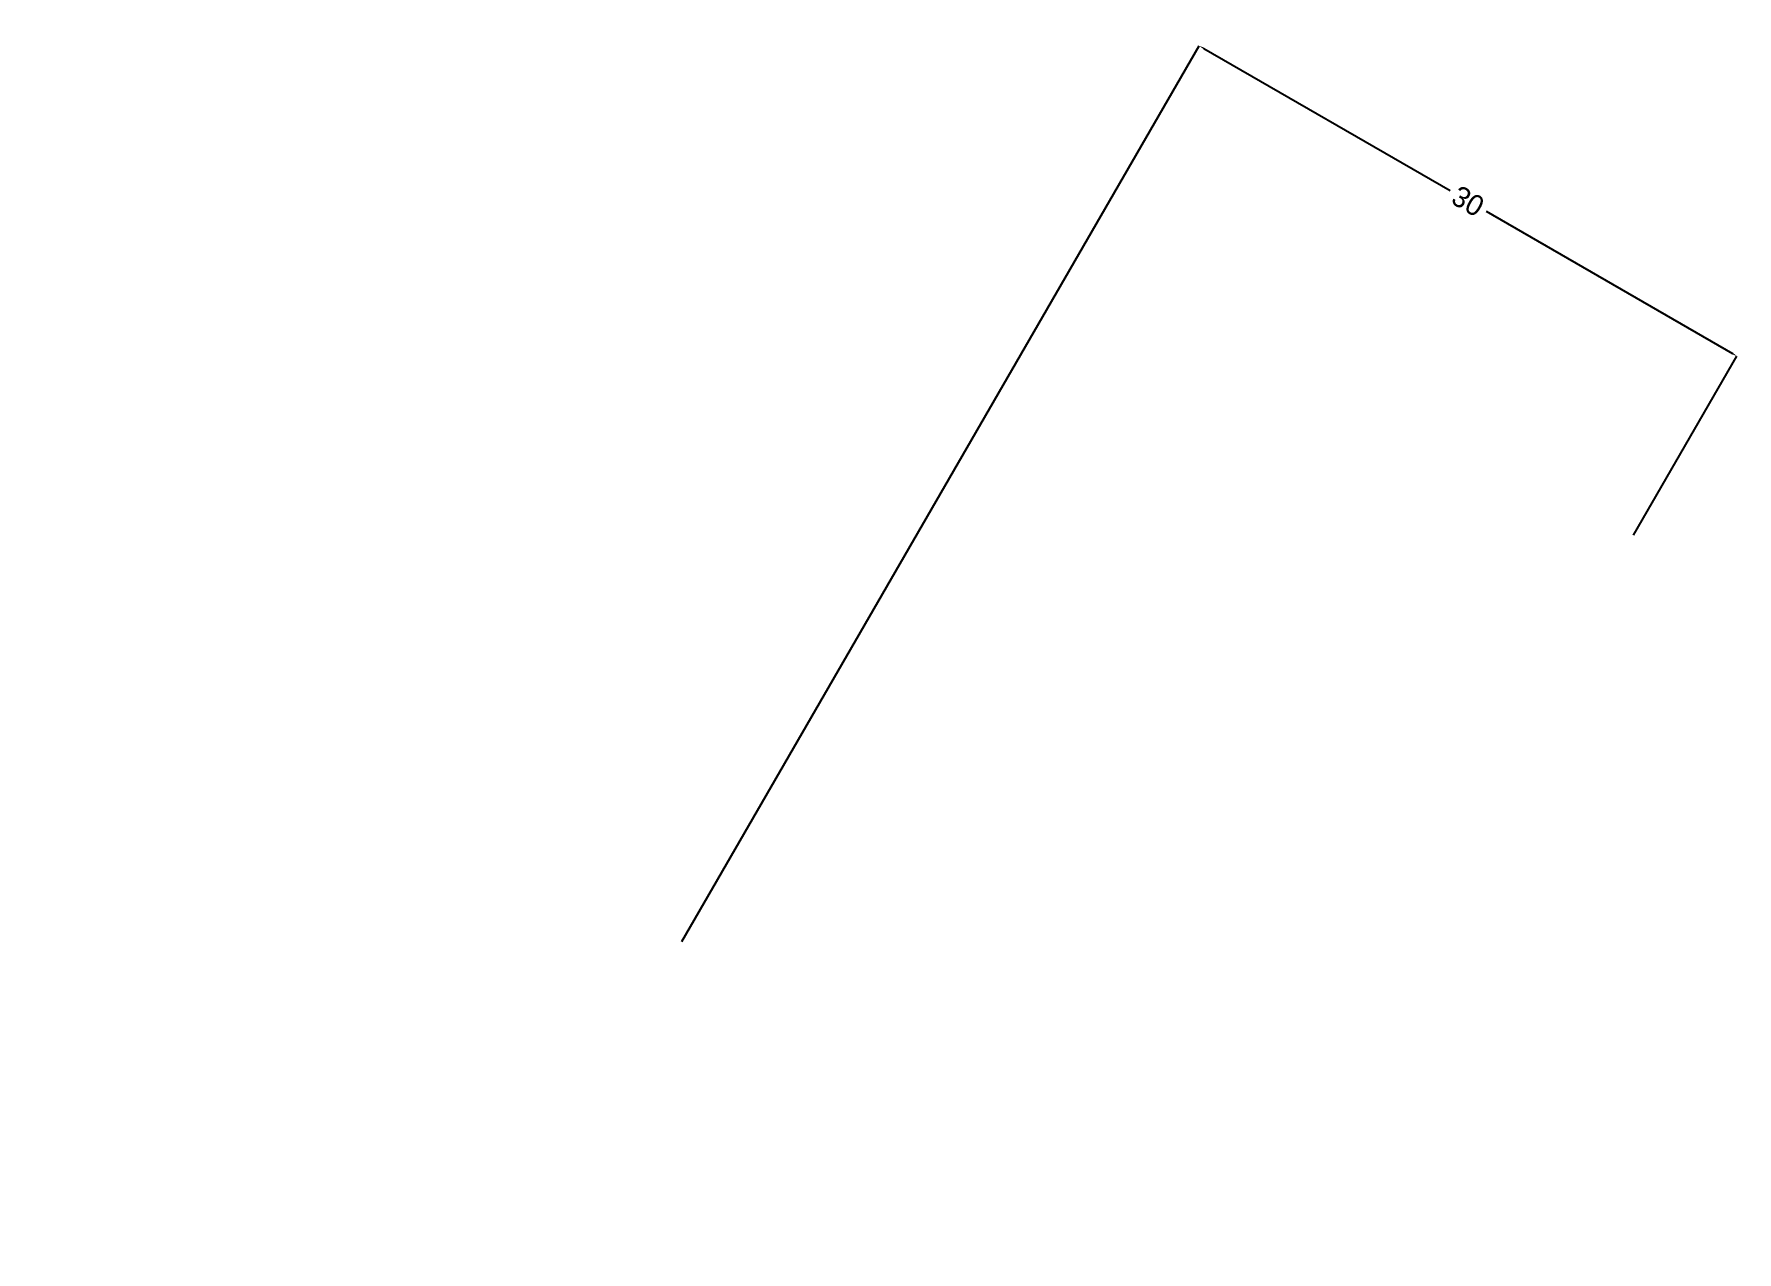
# Model space of a CAD drawing. Header units: millimetres. Extents: x -83 to 82, y 0 to 118.
import ezdxf

# ---------------------------------------------------------------- set-up
doc = ezdxf.new("R2010")
doc.units = ezdxf.units.MM
doc.dimstyles.get("Standard").update_dxf_attribs({"dimtxt": 2.5, "dimasz": 2.5, "dimexe": 1.25, "dimexo": 0.625, "dimtad": 1, "dimcen": 2.5, "dimazin": 3, "dimtfac": 1, "dimtmove": 0, "dimatfit": 3})

# ---------------------------------------------------------------- blocks, each defined once
blk = doc.blocks.new('_CLOSEDFILLED')
at = {"color": 0, "linetype": 'BYBLOCK'}
blk.add_solid([(-1, 0.16), (0, 0), (-1, -0.16)], dxfattribs=at)
blk = doc.blocks.new('*D1')
for p, q in [((0, 0), (0, 50)), ((0.25, 50), (14, 50)), ((16, 50), (29.75, 50)), ((30, 40), (30, 50))]:
    blk.add_line(p, q)
at = {"layer": 'Defpoints'}
for p in [(0, 50), (30, 40), (0, 0)]:
    blk.add_point(p, dxfattribs=at)
at = {"xscale": 0.25, "yscale": 0.25, "rotation": 180}
blk.add_blockref('_CLOSEDFILLED', (0, 50), dxfattribs=at)
at = {"xscale": 0.25, "yscale": 0.25}
blk.add_blockref('_CLOSEDFILLED', (30, 50), dxfattribs=at)
at = {"insert": (15, 50), "char_height": 1, "attachment_point": 5}
blk.add_mtext('30', dxfattribs=at)
blk = doc.blocks.new('MEASURE')
dim = blk.add_linear_dim(base=(0, 50), p1=(0, 0), p2=(30, 40), dimstyle='Standard')
dim.commit()
dim.dimension.update_dxf_attribs({"geometry": '*D1', "text_midpoint": (15, 50)})

msp = doc.modelspace()

# ---------------------------------------------------------------- block references
at = {"xscale": -2, "yscale": 2, "rotation": 30}
msp.add_blockref('MEASURE', (20, 30), dxfattribs=at)

doc.saveas('drawing.dxf')
